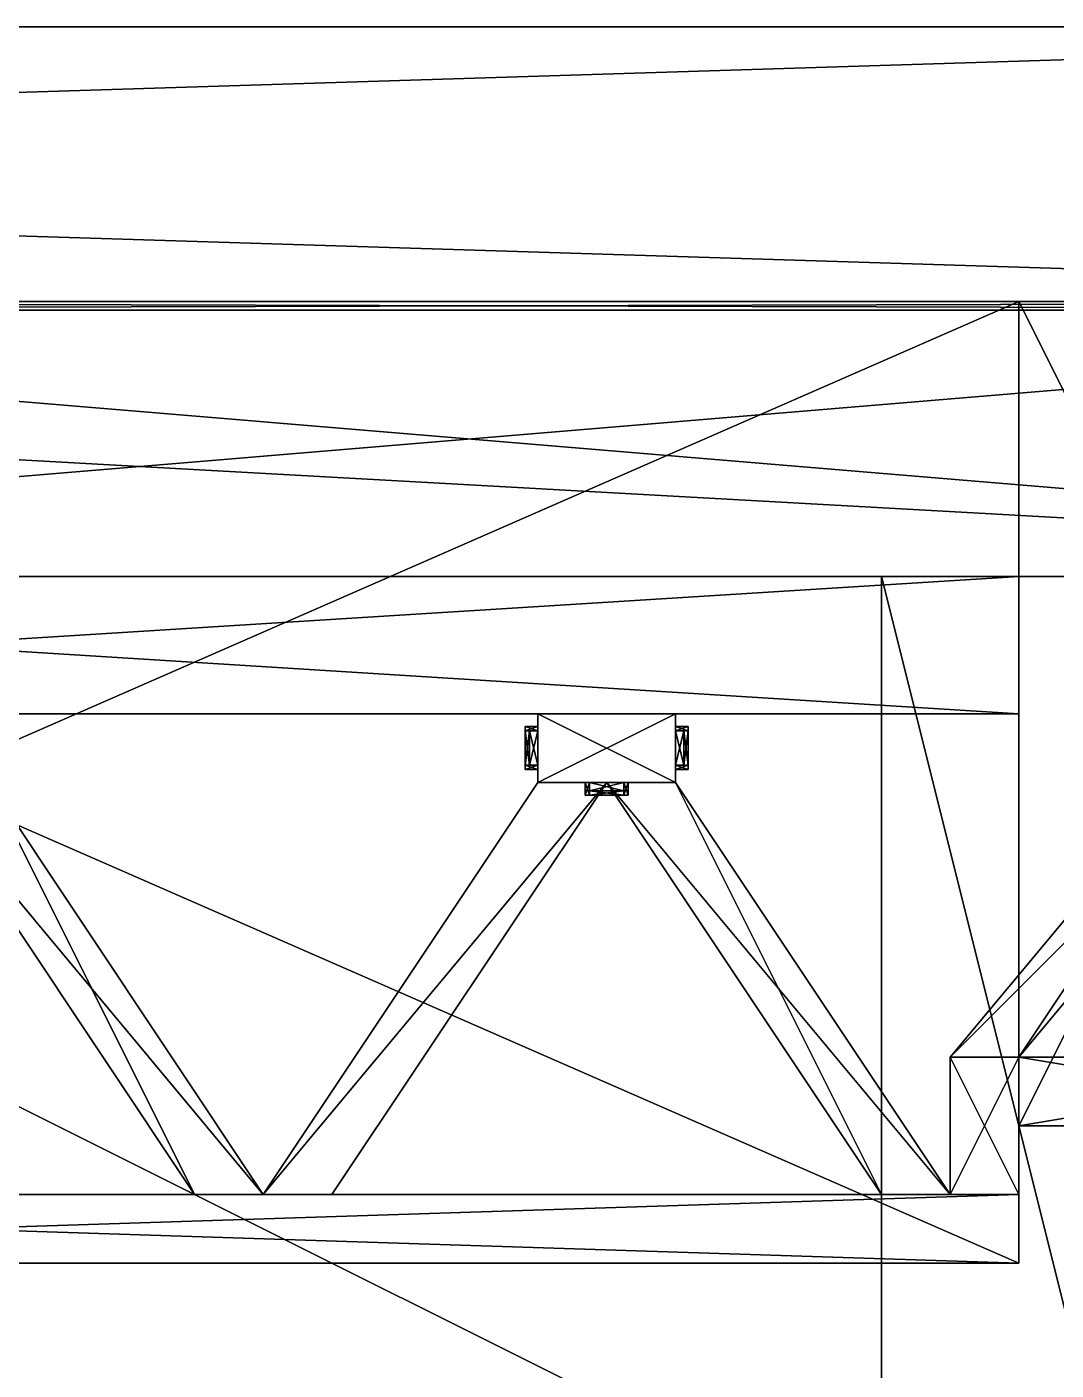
# Model space of a CAD drawing. Extents: x -6144 to 9632, y -5120 to 9632.
# Drawn here: x 356 to 1315, y 2588 to 3840 of the extents above; entities that cross this region are included whole.
import ezdxf

# ---------------------------------------------------------------- set-up
doc = ezdxf.new("R2010")
doc.units = 0

msp = doc.modelspace()

# ---------------------------------------------------------------- meshes
at = {"layer": 'OBJECT014', "color": 50}
mesh = msp.add_polyface(dxfattribs=at)
corners = [(2304, 3328, -11328), (-768, 3328, -11328), (-768, 3328, -10624), (2304, 3328, -10624), (-768, 3584, -11328), (2304, 3584, -11328), (2304, 3584, -10624), (-768, 3584, -10624)]
mesh.append_faces([[corners[k] for k in face] for face in [(1, 3, 0), (5, 7, 4), (4, 0, 5), (2, 6, 3), (1, 7, 2), (5, 3, 6)]], dxfattribs={"vtx0": -1})
mesh.append_faces([[corners[k] for k in face] for face in [(1, 2, 3), (5, 6, 7), (4, 1, 0), (2, 7, 6), (1, 4, 7), (5, 0, 3)]], dxfattribs={"vtx2": -1})
at = {"layer": 'OBJECT015', "color": 50}
mesh = msp.add_polyface(dxfattribs=at)
corners = [(1280, 2816, -8512), (1280, 2816, -10624), (1280, 3584, -10624), (1280, 3584, -8512), (1664, 3584, -8512), (1664, 3584, -10624), (1664, 2816, -10624), (1664, 2816, -8512)]
mesh.append_faces([[corners[k] for k in face] for face in [(1, 3, 0), (5, 7, 4), (6, 0, 7), (2, 4, 3), (1, 5, 2), (3, 7, 0)]], dxfattribs={"vtx0": -1})
mesh.append_faces([[corners[k] for k in face] for face in [(1, 2, 3), (5, 6, 7), (6, 1, 0), (2, 5, 4), (1, 6, 5), (3, 4, 7)]], dxfattribs={"vtx2": -1})
at = {"layer": 'OBJECT016', "color": 50}
mesh = msp.add_polyface(dxfattribs=at)
corners = [(-768, 2688, -8512), (-768, 2688, -10624), (-768, 3584, -10624), (-768, 3584, -8512), (1280, 3584, -8512), (1280, 3584, -10624), (1280, 2688, -10624), (1280, 2688, -8512)]
mesh.append_faces([[corners[k] for k in face] for face in [(1, 3, 0), (5, 7, 4), (6, 0, 7), (2, 4, 3), (1, 5, 2), (3, 7, 0)]], dxfattribs={"vtx0": -1})
mesh.append_faces([[corners[k] for k in face] for face in [(1, 2, 3), (5, 6, 7), (6, 1, 0), (2, 5, 4), (1, 6, 5), (3, 4, 7)]], dxfattribs={"vtx2": -1})
at = {"layer": 'OBJECT053', "color": 50}
mesh = msp.add_polyface(dxfattribs=at)
corners = [(-704, 2688, -8496), (-704, 2752, -8496), (1280, 2752, -8496), (1280, 2688, -8496), (-704, 2752, -8512), (-704, 2688, -8512), (1280, 2688, -8512), (1280, 2752, -8512)]
mesh.append_faces([[corners[k] for k in face] for face in [(1, 3, 0), (1, 5, 4), (3, 7, 6), (0, 6, 5), (2, 4, 7), (5, 7, 4)]], dxfattribs={"vtx0": -1})
mesh.append_faces([[corners[k] for k in face] for face in [(1, 2, 3), (1, 0, 5), (3, 2, 7), (0, 3, 6), (2, 1, 4), (5, 6, 7)]], dxfattribs={"vtx2": -1})
at = {"layer": 'OBJECT054', "color": 50}
mesh = msp.add_polyface(dxfattribs=at)
corners = [(1216, 2752, -8496), (1216, 2752, -8512), (1216, 2880, -8512), (1216, 2880, -8496), (1280, 2880, -8496), (1280, 2880, -8512), (1280, 2752, -8512), (1280, 2752, -8496)]
mesh.append_faces([[corners[k] for k in face] for face in [(1, 3, 0), (5, 7, 4), (6, 0, 7), (2, 4, 3), (1, 5, 2), (3, 7, 0)]], dxfattribs={"vtx0": -1})
mesh.append_faces([[corners[k] for k in face] for face in [(1, 2, 3), (5, 6, 7), (6, 1, 0), (2, 5, 4), (1, 6, 5), (3, 4, 7)]], dxfattribs={"vtx2": -1})
at = {"layer": 'OBJECT055', "color": 50}
mesh = msp.add_polyface(dxfattribs=at)
corners = [(1280, 2816, -8496), (1280, 2816, -8512), (1280, 2880, -8512), (1280, 2880, -8496), (1664, 2880, -8496), (1664, 2880, -8512), (1664, 2816, -8512), (1664, 2816, -8496)]
mesh.append_faces([[corners[k] for k in face] for face in [(1, 3, 0), (5, 7, 4), (6, 0, 7), (2, 4, 3), (1, 5, 2), (3, 7, 0)]], dxfattribs={"vtx0": -1})
mesh.append_faces([[corners[k] for k in face] for face in [(1, 2, 3), (5, 6, 7), (6, 1, 0), (2, 5, 4), (1, 6, 5), (3, 4, 7)]], dxfattribs={"vtx2": -1})
at = {"layer": 'OBJECT069', "color": 50}
mesh = msp.add_polyface(dxfattribs=at)
corners = [(-704, 3584, -8512), (-704, 3576, -8512), (2304, 3576, -8512), (2304, 3584, -8512), (-704, 3576, -8504), (-704, 3584, -8504), (2304, 3584, -8504), (2304, 3576, -8504)]
mesh.append_faces([[corners[k] for k in face] for face in [(1, 3, 0), (5, 7, 4), (0, 4, 1), (2, 6, 3), (1, 7, 2), (3, 5, 0)]], dxfattribs={"vtx0": -1})
mesh.append_faces([[corners[k] for k in face] for face in [(1, 2, 3), (5, 6, 7), (0, 5, 4), (2, 7, 6), (1, 4, 7), (3, 6, 5)]], dxfattribs={"vtx2": -1})
at = {"layer": 'OBJECT1007', "color": 50}
mesh = msp.add_polyface(dxfattribs=at)
corners = [(832, 3136, -10752), (576, 2752, -10624), (640, 2752, -10624), (896, 3136, -10752), (832, 3136, -10624), (896, 3136, -10624)]
mesh.append_faces([[corners[k] for k in face] for face in [(0, 4, 1), (3, 2, 5)]])
mesh.append_faces([[corners[k] for k in face] for face in [(1, 3, 0), (0, 5, 4), (1, 5, 2)]], dxfattribs={"vtx0": -1})
mesh.append_faces([[corners[k] for k in face] for face in [(1, 2, 3), (0, 3, 5), (1, 4, 5)]], dxfattribs={"vtx2": -1})
at = {"layer": 'OBJECT1026', "color": 50}
mesh = msp.add_polyface(dxfattribs=at)
corners = [(820, 3148, -11232), (820, 3148, -11240), (820, 3152, -11240), (820, 3152, -11232), (832, 3152, -11232), (832, 3152, -11240), (832, 3148, -11240), (832, 3148, -11232)]
mesh.append_faces([[corners[k] for k in face] for face in [(1, 3, 0), (5, 7, 4), (6, 0, 7), (2, 4, 3), (1, 5, 2), (3, 7, 0)]], dxfattribs={"vtx0": -1})
mesh.append_faces([[corners[k] for k in face] for face in [(1, 2, 3), (5, 6, 7), (6, 1, 0), (2, 5, 4), (1, 6, 5), (3, 4, 7)]], dxfattribs={"vtx2": -1})
at = {"layer": 'OBJECT1038', "color": 50}
mesh = msp.add_polyface(dxfattribs=at)
corners = [(832, 3136, -10624), (832, 3136, -11328), (832, 3200, -11328), (832, 3200, -10624), (960, 3200, -10624), (960, 3200, -11328), (960, 3136, -11328), (960, 3136, -10624)]
mesh.append_faces([[corners[k] for k in face] for face in [(1, 3, 0), (5, 7, 4), (6, 0, 7), (2, 4, 3), (1, 5, 2), (3, 7, 0)]], dxfattribs={"vtx0": -1})
mesh.append_faces([[corners[k] for k in face] for face in [(1, 2, 3), (5, 6, 7), (6, 1, 0), (2, 5, 4), (1, 6, 5), (3, 4, 7)]], dxfattribs={"vtx2": -1})
at = {"layer": 'OBJECT1047', "color": 50}
mesh = msp.add_polyface(dxfattribs=at)
corners = [(-704, 2688, -10624), (-704, 2688, -10640), (-704, 2752, -10640), (-704, 2752, -10624), (1280, 2752, -10624), (1280, 2752, -10640), (1280, 2688, -10640), (1280, 2688, -10624)]
mesh.append_faces([[corners[k] for k in face] for face in [(1, 3, 0), (5, 7, 4), (6, 0, 7), (2, 4, 3), (1, 5, 2), (3, 7, 0)]], dxfattribs={"vtx0": -1})
mesh.append_faces([[corners[k] for k in face] for face in [(1, 2, 3), (5, 6, 7), (6, 1, 0), (2, 5, 4), (1, 6, 5), (3, 4, 7)]], dxfattribs={"vtx2": -1})
at = {"layer": 'OBJECT1067', "color": 50}
mesh = msp.add_polyface(dxfattribs=at)
corners = [(824, 3152, -11240), (820, 3152, -11240), (820, 3152, -11232), (824, 3152, -11232), (820, 3184, -11240), (824, 3184, -11240), (824, 3184, -11232), (820, 3184, -11232)]
mesh.append_faces([[corners[k] for k in face] for face in [(1, 3, 0), (5, 7, 4), (4, 0, 5), (2, 6, 3), (1, 7, 2), (5, 3, 6)]], dxfattribs={"vtx0": -1})
mesh.append_faces([[corners[k] for k in face] for face in [(1, 2, 3), (5, 6, 7), (4, 1, 0), (2, 7, 6), (1, 4, 7), (5, 0, 3)]], dxfattribs={"vtx2": -1})
at = {"layer": 'OBJECT1106', "color": 50}
mesh = msp.add_polyface(dxfattribs=at)
corners = [(824, 3152, -11234), (824, 3152, -11238), (824, 3184, -11238), (824, 3184, -11234), (832, 3184, -11234), (832, 3184, -11238), (832, 3152, -11238), (832, 3152, -11234)]
mesh.append_faces([[corners[k] for k in face] for face in [(1, 3, 0), (5, 7, 4), (6, 0, 7), (2, 4, 3), (1, 5, 2), (3, 7, 0)]], dxfattribs={"vtx0": -1})
mesh.append_faces([[corners[k] for k in face] for face in [(1, 2, 3), (5, 6, 7), (6, 1, 0), (2, 5, 4), (1, 6, 5), (3, 4, 7)]], dxfattribs={"vtx2": -1})
at = {"layer": 'OBJECT1137', "color": 50}
mesh = msp.add_polyface(dxfattribs=at)
corners = [(968, 3152, -11232), (968, 3152, -11240), (968, 3184, -11240), (968, 3184, -11232), (972, 3184, -11232), (972, 3184, -11240), (972, 3152, -11240), (972, 3152, -11232)]
mesh.append_faces([[corners[k] for k in face] for face in [(1, 3, 0), (5, 7, 4), (6, 0, 7), (2, 4, 3), (1, 5, 2), (3, 7, 0)]], dxfattribs={"vtx0": -1})
mesh.append_faces([[corners[k] for k in face] for face in [(1, 2, 3), (5, 6, 7), (6, 1, 0), (2, 5, 4), (1, 6, 5), (3, 4, 7)]], dxfattribs={"vtx2": -1})
at = {"layer": 'OBJECT1207', "color": 50}
mesh = msp.add_polyface(dxfattribs=at)
corners = [(820, 3184, -11232), (820, 3184, -11240), (820, 3188, -11240), (820, 3188, -11232), (832, 3188, -11232), (832, 3188, -11240), (832, 3184, -11240), (832, 3184, -11232)]
mesh.append_faces([[corners[k] for k in face] for face in [(1, 3, 0), (5, 7, 4), (6, 0, 7), (2, 4, 3), (1, 5, 2), (3, 7, 0)]], dxfattribs={"vtx0": -1})
mesh.append_faces([[corners[k] for k in face] for face in [(1, 2, 3), (5, 6, 7), (6, 1, 0), (2, 5, 4), (1, 6, 5), (3, 4, 7)]], dxfattribs={"vtx2": -1})
at = {"layer": 'OBJECT1228', "color": 50}
mesh = msp.add_polyface(dxfattribs=at)
corners = [(912, 3124, -11232), (912, 3124, -11240), (912, 3136, -11240), (912, 3136, -11232), (916, 3136, -11232), (916, 3136, -11240), (916, 3124, -11240), (916, 3124, -11232)]
mesh.append_faces([[corners[k] for k in face] for face in [(1, 3, 0), (5, 7, 4), (6, 0, 7), (2, 4, 3), (1, 5, 2), (3, 7, 0)]], dxfattribs={"vtx0": -1})
mesh.append_faces([[corners[k] for k in face] for face in [(1, 2, 3), (5, 6, 7), (6, 1, 0), (2, 5, 4), (1, 6, 5), (3, 4, 7)]], dxfattribs={"vtx2": -1})
at = {"layer": 'OBJECT1239', "color": 50}
mesh = msp.add_polyface(dxfattribs=at)
corners = [(880, 3124, -11232), (880, 3124, -11240), (880, 3128, -11240), (880, 3128, -11232), (912, 3128, -11232), (912, 3128, -11240), (912, 3124, -11240), (912, 3124, -11232)]
mesh.append_faces([[corners[k] for k in face] for face in [(1, 3, 0), (5, 7, 4), (6, 0, 7), (2, 4, 3), (1, 5, 2), (3, 7, 0)]], dxfattribs={"vtx0": -1})
mesh.append_faces([[corners[k] for k in face] for face in [(1, 2, 3), (5, 6, 7), (6, 1, 0), (2, 5, 4), (1, 6, 5), (3, 4, 7)]], dxfattribs={"vtx2": -1})
at = {"layer": 'OBJECT1264', "color": 50}
mesh = msp.add_polyface(dxfattribs=at)
corners = [(960, 3152, -11234), (960, 3152, -11238), (960, 3184, -11238), (960, 3184, -11234), (968, 3184, -11234), (968, 3184, -11238), (968, 3152, -11238), (968, 3152, -11234)]
mesh.append_faces([[corners[k] for k in face] for face in [(1, 3, 0), (5, 7, 4), (6, 0, 7), (2, 4, 3), (1, 5, 2), (3, 7, 0)]], dxfattribs={"vtx0": -1})
mesh.append_faces([[corners[k] for k in face] for face in [(1, 2, 3), (5, 6, 7), (6, 1, 0), (2, 5, 4), (1, 6, 5), (3, 4, 7)]], dxfattribs={"vtx2": -1})
at = {"layer": 'OBJECT1289', "color": 50}
mesh = msp.add_polyface(dxfattribs=at)
corners = [(896, 3136, -10752), (960, 3136, -10752), (960, 3136, -10624), (896, 3136, -10624), (1216, 2752, -10624), (1152, 2752, -10624)]
mesh.append_faces([[corners[k] for k in face] for face in [(3, 5, 0), (1, 4, 2)]])
mesh.append_faces([[corners[k] for k in face] for face in [(1, 3, 0), (5, 2, 4), (0, 4, 1)]], dxfattribs={"vtx0": -1})
mesh.append_faces([[corners[k] for k in face] for face in [(1, 2, 3), (5, 3, 2), (0, 5, 4)]], dxfattribs={"vtx2": -1})
at = {"layer": 'OBJECT131', "color": 50}
mesh = msp.add_polyface(dxfattribs=at)
corners = [(-768, 3200, -10624), (-768, 3200, -11328), (-768, 3328, -11328), (-768, 3328, -10624), (1280, 3328, -10624), (1280, 3328, -11328), (1280, 3200, -11328), (1280, 3200, -10624)]
mesh.append_faces([[corners[k] for k in face] for face in [(1, 3, 0), (5, 7, 4), (6, 0, 7), (2, 4, 3), (1, 5, 2), (3, 7, 0)]], dxfattribs={"vtx0": -1})
mesh.append_faces([[corners[k] for k in face] for face in [(1, 2, 3), (5, 6, 7), (6, 1, 0), (2, 5, 4), (1, 6, 5), (3, 4, 7)]], dxfattribs={"vtx2": -1})
at = {"layer": 'OBJECT1330', "color": 50}
mesh = msp.add_polyface(dxfattribs=at)
corners = [(972, 3148, -11240), (960, 3148, -11240), (960, 3148, -11232), (972, 3148, -11232), (960, 3152, -11240), (972, 3152, -11240), (972, 3152, -11232), (960, 3152, -11232)]
mesh.append_faces([[corners[k] for k in face] for face in [(1, 3, 0), (5, 7, 4), (4, 0, 5), (2, 6, 3), (1, 7, 2), (5, 3, 6)]], dxfattribs={"vtx0": -1})
mesh.append_faces([[corners[k] for k in face] for face in [(1, 2, 3), (5, 6, 7), (4, 1, 0), (2, 7, 6), (1, 4, 7), (5, 0, 3)]], dxfattribs={"vtx2": -1})
at = {"layer": 'OBJECT1334', "color": 50}
mesh = msp.add_polyface(dxfattribs=at)
corners = [(1280, 2752, -10640), (1216, 2752, -10640), (1216, 2752, -10624), (1280, 2752, -10624), (1216, 2880, -10640), (1280, 2880, -10640), (1280, 2880, -10624), (1216, 2880, -10624)]
mesh.append_faces([[corners[k] for k in face] for face in [(1, 3, 0), (5, 7, 4), (4, 0, 5), (2, 6, 3), (1, 7, 2), (5, 3, 6)]], dxfattribs={"vtx0": -1})
mesh.append_faces([[corners[k] for k in face] for face in [(1, 2, 3), (5, 6, 7), (4, 1, 0), (2, 7, 6), (1, 4, 7), (5, 0, 3)]], dxfattribs={"vtx2": -1})
at = {"layer": 'OBJECT1370', "color": 50}
mesh = msp.add_polyface(dxfattribs=at)
corners = [(880, 3136, -11238), (880, 3128, -11238), (912, 3128, -11238), (912, 3136, -11238), (880, 3128, -11234), (880, 3136, -11234), (912, 3136, -11234), (912, 3128, -11234)]
mesh.append_faces([[corners[k] for k in face] for face in [(1, 3, 0), (5, 7, 4), (0, 4, 1), (2, 6, 3), (1, 7, 2), (3, 5, 0)]], dxfattribs={"vtx0": -1})
mesh.append_faces([[corners[k] for k in face] for face in [(1, 2, 3), (5, 6, 7), (0, 5, 4), (2, 7, 6), (1, 4, 7), (3, 6, 5)]], dxfattribs={"vtx2": -1})
at = {"layer": 'OBJECT1415', "color": 50}
mesh = msp.add_polyface(dxfattribs=at)
corners = [(1280, 2816, -10624), (1280, 2816, -10640), (1280, 2880, -10640), (1280, 2880, -10624), (1664, 2880, -10624), (1664, 2880, -10640), (1664, 2816, -10640), (1664, 2816, -10624)]
mesh.append_faces([[corners[k] for k in face] for face in [(1, 3, 0), (5, 7, 4), (6, 0, 7), (2, 4, 3), (1, 5, 2), (3, 7, 0)]], dxfattribs={"vtx0": -1})
mesh.append_faces([[corners[k] for k in face] for face in [(1, 2, 3), (5, 6, 7), (6, 1, 0), (2, 5, 4), (1, 6, 5), (3, 4, 7)]], dxfattribs={"vtx2": -1})
at = {"layer": 'OBJECT145', "color": 50}
mesh = msp.add_polyface(dxfattribs=at)
corners = [(-2304, 3584, -11360), (2304, 3584, -11360), (2304, 3584, -11328), (-2304, 3584, -11328), (-2304, 3328, -11360), (2304, 3328, -11360), (-2304, 3328, -11328), (2304, 3328, -11328)]
mesh.append_faces([[corners[k] for k in face] for face in [(1, 3, 0), (0, 5, 1), (3, 7, 6), (0, 6, 4), (1, 7, 2), (4, 7, 5)]], dxfattribs={"vtx0": -1})
mesh.append_faces([[corners[k] for k in face] for face in [(1, 2, 3), (0, 4, 5), (3, 2, 7), (0, 3, 6), (1, 5, 7), (4, 6, 7)]], dxfattribs={"vtx2": -1})
at = {"layer": 'OBJECT1453', "color": 50}
mesh = msp.add_polyface(dxfattribs=at)
corners = [(960, 3184, -11232), (960, 3184, -11240), (960, 3188, -11240), (960, 3188, -11232), (972, 3188, -11232), (972, 3188, -11240), (972, 3184, -11240), (972, 3184, -11232)]
mesh.append_faces([[corners[k] for k in face] for face in [(1, 3, 0), (5, 7, 4), (6, 0, 7), (2, 4, 3), (1, 5, 2), (3, 7, 0)]], dxfattribs={"vtx0": -1})
mesh.append_faces([[corners[k] for k in face] for face in [(1, 2, 3), (5, 6, 7), (6, 1, 0), (2, 5, 4), (1, 6, 5), (3, 4, 7)]], dxfattribs={"vtx2": -1})
at = {"layer": 'OBJECT1465', "color": 50}
mesh = msp.add_polyface(dxfattribs=at)
corners = [(320, 3136, -10624), (320, 3136, -10752), (576, 2751.988281, -10624), (256, 3136, -10752), (256, 3136, -10624), (512, 2752, -10624)]
mesh.append_faces([[corners[k] for k in face] for face in [(1, 2, 0), (4, 5, 3)]])
mesh.append_faces([[corners[k] for k in face] for face in [(1, 4, 3), (0, 5, 4), (2, 3, 5)]], dxfattribs={"vtx0": -1})
mesh.append_faces([[corners[k] for k in face] for face in [(1, 0, 4), (0, 2, 5), (2, 1, 3)]], dxfattribs={"vtx2": -1})
at = {"layer": 'OBJECT150', "color": 50}
mesh = msp.add_polyface(dxfattribs=at)
corners = [(1152, -1280, -11328), (1152, 3328, -11328), (2304, 3328, -11328), (2304, -1280, -11328), (1152, 3328, -11360), (1152, -1280, -11360), (2304, -1280, -11360), (2304, 3328, -11360)]
mesh.append_faces([[corners[k] for k in face] for face in [(1, 3, 0), (1, 5, 4), (3, 7, 6), (0, 6, 5), (2, 4, 7), (5, 7, 4)]], dxfattribs={"vtx0": -1})
mesh.append_faces([[corners[k] for k in face] for face in [(1, 2, 3), (1, 0, 5), (3, 2, 7), (0, 3, 6), (2, 1, 4), (5, 6, 7)]], dxfattribs={"vtx2": -1})
at = {"layer": 'OBJECT153', "color": 50}
mesh = msp.add_polyface(dxfattribs=at)
corners = [(-640, 3328, -11360), (1152, 3328, -11360), (1152, 3328, -11328), (-640, 3328, -11328), (-640, 2432, -11360), (1152, 2432, -11360), (-640, 2432, -11328), (1152, 2432, -11328)]
mesh.append_faces([[corners[k] for k in face] for face in [(1, 3, 0), (0, 5, 1), (3, 7, 6), (0, 6, 4), (1, 7, 2), (4, 7, 5)]], dxfattribs={"vtx0": -1})
mesh.append_faces([[corners[k] for k in face] for face in [(1, 2, 3), (0, 4, 5), (3, 2, 7), (0, 3, 6), (1, 5, 7), (4, 6, 7)]], dxfattribs={"vtx2": -1})
at = {"layer": 'OBJECT1569', "color": 50}
mesh = msp.add_polyface(dxfattribs=at)
corners = [(1536, 3264, -10752), (1600, 3264, -10752), (1600, 3264, -10624), (1536, 3264, -10624), (1280, 2880, -10624), (1216, 2880, -10624)]
mesh.append_faces([[corners[k] for k in face] for face in [(3, 5, 0), (1, 4, 2)]])
mesh.append_faces([[corners[k] for k in face] for face in [(1, 3, 0), (5, 2, 4), (0, 4, 1)]], dxfattribs={"vtx0": -1})
mesh.append_faces([[corners[k] for k in face] for face in [(1, 2, 3), (5, 3, 2), (0, 5, 4)]], dxfattribs={"vtx2": -1})
at = {"layer": 'OBJECT1676', "color": 50}
mesh = msp.add_polyface(dxfattribs=at)
corners = [(876, 3124, -11232), (876, 3124, -11240), (876, 3136, -11240), (876, 3136, -11232), (880, 3136, -11232), (880, 3136, -11240), (880, 3124, -11240), (880, 3124, -11232)]
mesh.append_faces([[corners[k] for k in face] for face in [(1, 3, 0), (5, 7, 4), (6, 0, 7), (2, 4, 3), (1, 5, 2), (3, 7, 0)]], dxfattribs={"vtx0": -1})
mesh.append_faces([[corners[k] for k in face] for face in [(1, 2, 3), (5, 6, 7), (6, 1, 0), (2, 5, 4), (1, 6, 5), (3, 4, 7)]], dxfattribs={"vtx2": -1})
at = {"layer": 'OBJECT355', "color": 50}
mesh = msp.add_polyface(dxfattribs=at)
corners = [(-6144, -5120, 9664), (-6144, -5120, 9408), (-6144, 3840, 9408), (-6144, 3840, 9664), (2560, 3840, 9664), (2560, 3840, 9408), (2560, -5120, 9408), (2560, -5120, 9664)]
mesh.append_faces([[corners[k] for k in face] for face in [(1, 3, 0), (5, 7, 4), (6, 0, 7), (2, 4, 3), (1, 5, 2), (3, 7, 0)]], dxfattribs={"vtx0": -1})
mesh.append_faces([[corners[k] for k in face] for face in [(1, 2, 3), (5, 6, 7), (6, 1, 0), (2, 5, 4), (1, 6, 5), (3, 4, 7)]], dxfattribs={"vtx2": -1})
at = {"layer": 'OBJECT356', "color": 50}
mesh = msp.add_polyface(dxfattribs=at)
corners = [(2560, -5120, -11616), (-6144, -5120, -11616), (-6144, -5120, -11360), (2560, -5120, -11360), (-6144, 3840, -11616), (2560, 3840, -11616), (2560, 3840, -11360), (-6144, 3840, -11360)]
mesh.append_faces([[corners[k] for k in face] for face in [(1, 3, 0), (5, 7, 4), (4, 0, 5), (2, 6, 3), (1, 7, 2), (5, 3, 6)]], dxfattribs={"vtx0": -1})
mesh.append_faces([[corners[k] for k in face] for face in [(1, 2, 3), (5, 6, 7), (4, 1, 0), (2, 7, 6), (1, 4, 7), (5, 0, 3)]], dxfattribs={"vtx2": -1})
at = {"layer": 'OBJECT359', "color": 50}
mesh = msp.add_polyface(dxfattribs=at)
corners = [(-5888, 3584, 9408), (-5888, 3584, -11360), (-5888, 3840, -11360), (-5888, 3840, 9408), (2304, 3840, 9408), (2304, 3840, -11360), (2304, 3584, -11360), (2304, 3584, 9408)]
mesh.append_faces([[corners[k] for k in face] for face in [(1, 3, 0), (5, 7, 4), (6, 0, 7), (2, 4, 3), (1, 5, 2), (3, 7, 0)]], dxfattribs={"vtx0": -1})
mesh.append_faces([[corners[k] for k in face] for face in [(1, 2, 3), (5, 6, 7), (6, 1, 0), (2, 5, 4), (1, 6, 5), (3, 4, 7)]], dxfattribs={"vtx2": -1})
at = {"layer": 'OBJECT734', "color": 50}
mesh = msp.add_polyface(dxfattribs=at)
corners = [(-5888, -4864, -320), (-5888, -4864, -576), (-5888, 3584, -576), (-5888, 3584, -320), (2304, 3584, -320), (2304, 3584, -576), (2304, -4864, -576), (2304, -4864, -320)]
mesh.append_faces([[corners[k] for k in face] for face in [(1, 3, 0), (5, 7, 4), (6, 0, 7), (2, 4, 3), (1, 5, 2), (3, 7, 0)]], dxfattribs={"vtx0": -1})
mesh.append_faces([[corners[k] for k in face] for face in [(1, 2, 3), (5, 6, 7), (6, 1, 0), (2, 5, 4), (1, 6, 5), (3, 4, 7)]], dxfattribs={"vtx2": -1})

doc.saveas('drawing.dxf')
